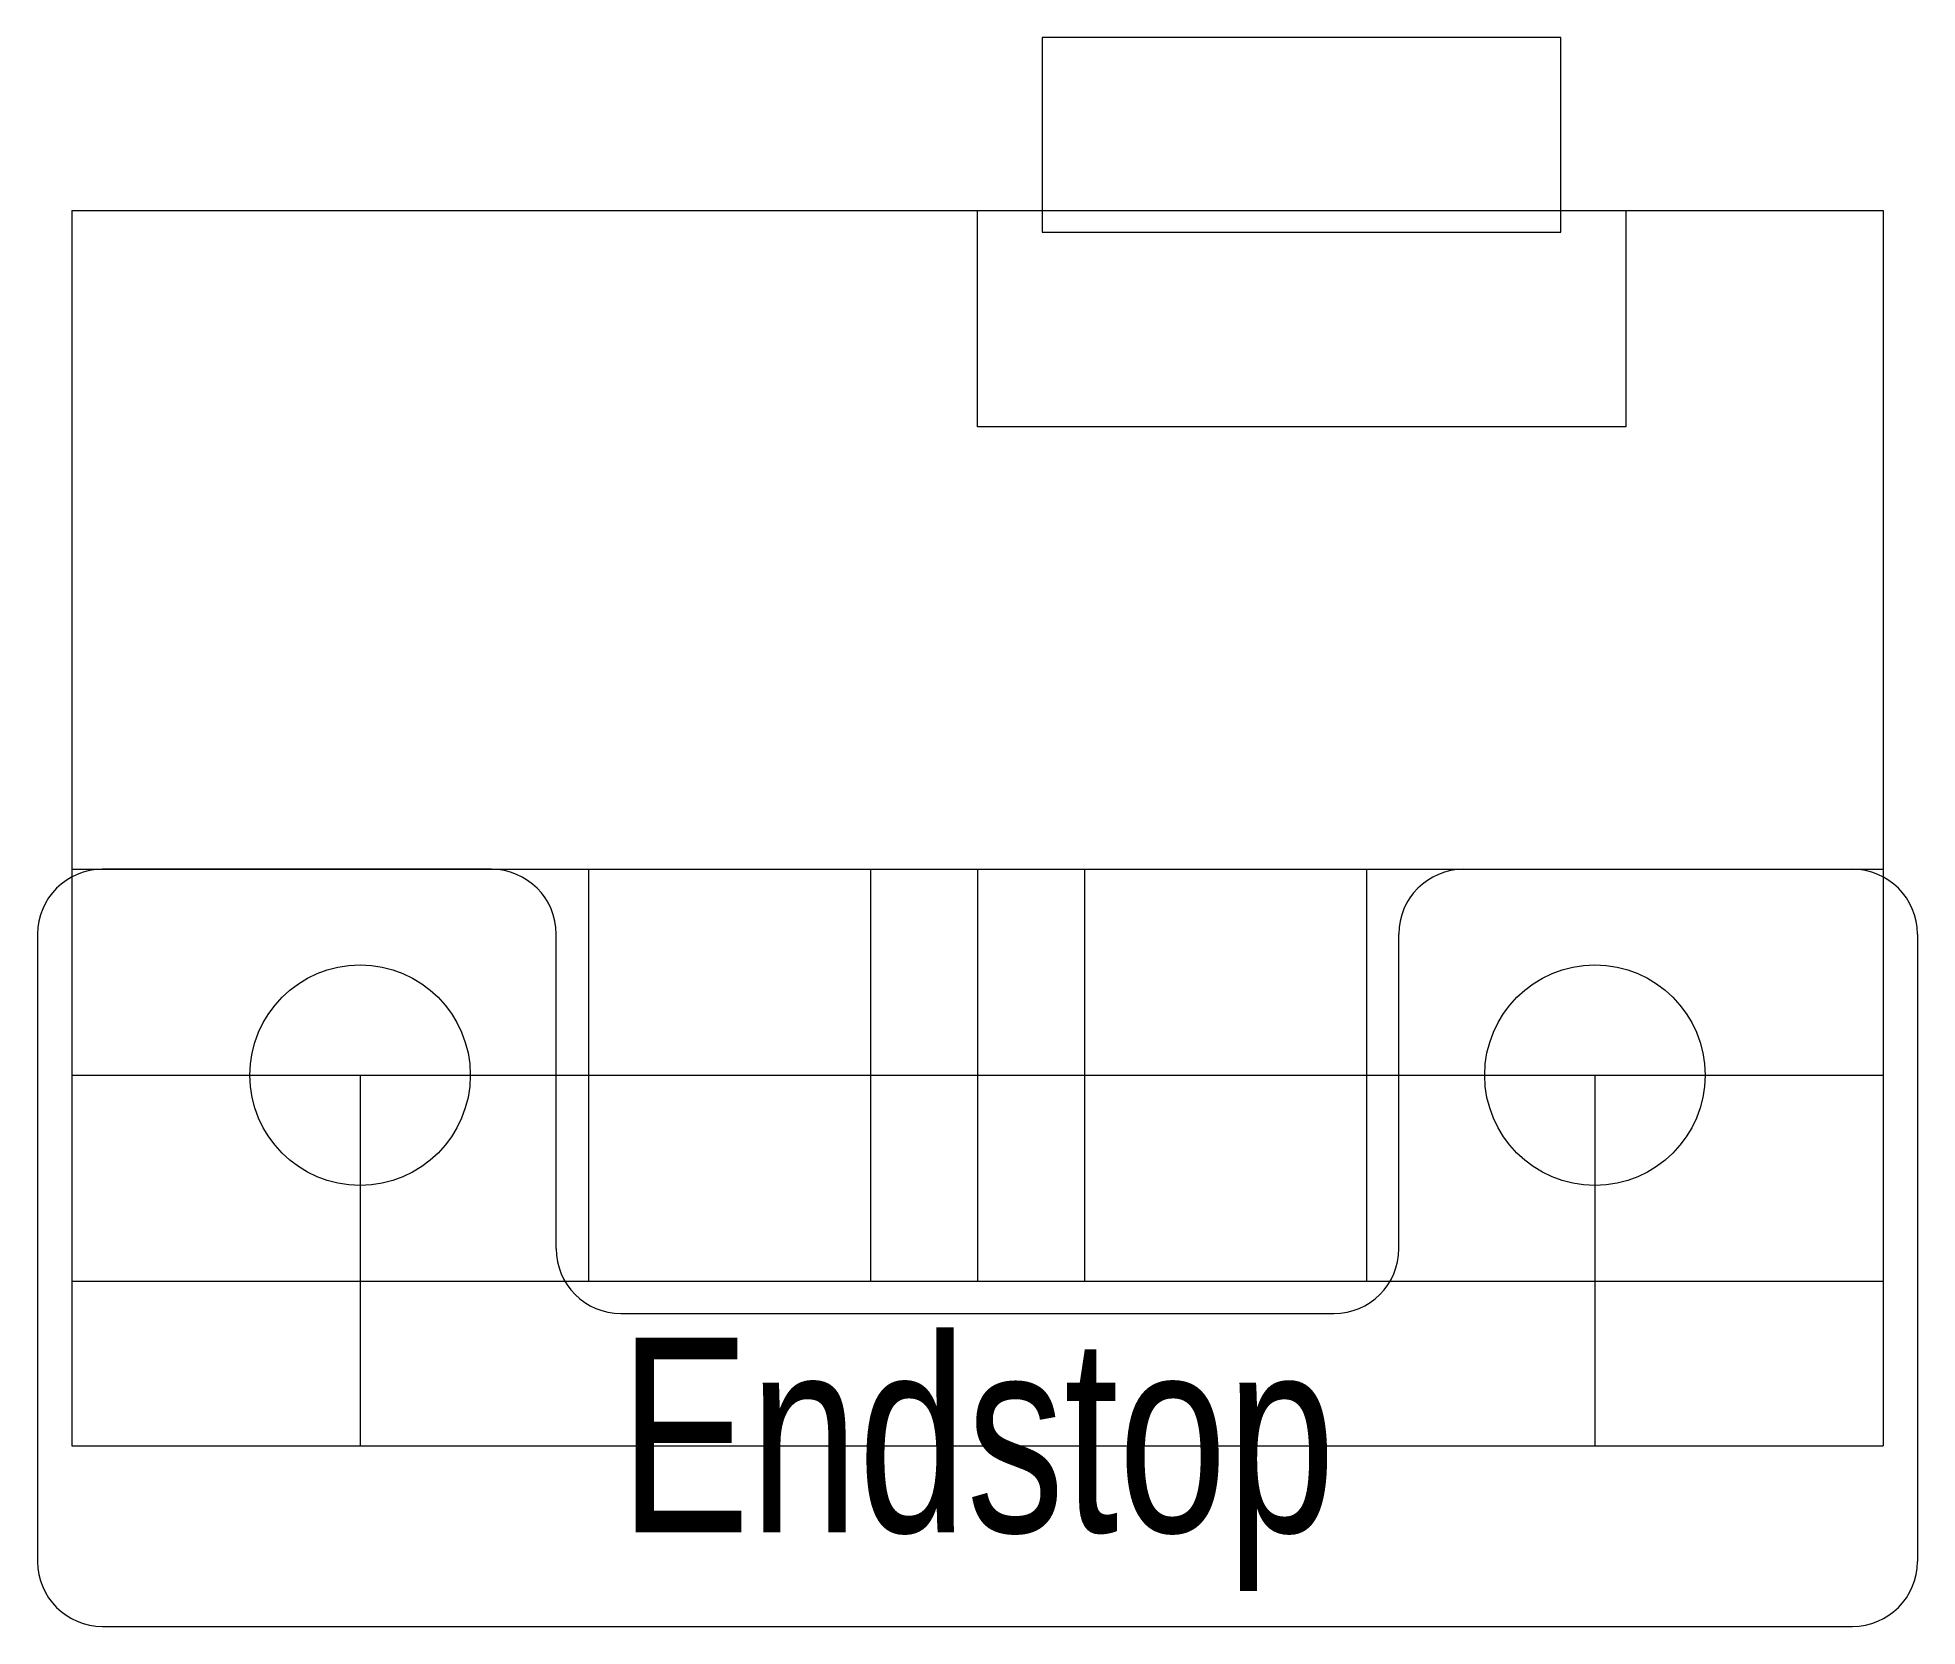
# Model space of a CAD drawing. Header units: millimetres. Extents: x -14.5 to 14.5, y -8.5 to 16.
import ezdxf

# ---------------------------------------------------------------- set-up
doc = ezdxf.new("R2010")
doc.units = ezdxf.units.MM
doc.layers.get('0').update_dxf_attribs({"linetype": 'CONTINUOUS', "lineweight": 0})
for name, color, linetype, lineweight in [('Acrylic', 1, 'CONTINUOUS', 0), ('Drawings', 4, 'CONTINUOUS', 0), ('Text', 6, 'CONTINUOUS', 0)]:
    doc.layers.add(name, color=color, linetype=linetype, lineweight=lineweight)
doc.styles.get("Standard").update_dxf_attribs({"font": 'txt', "width": 0.75})

msp = doc.modelspace()

# ---------------------------------------------------------------- linework, layer by layer
for p, q in [((9, 16), (1, 16)), ((1, 16), (1, 13)), ((9, 13), (9, 16)), ((-13.97, 13.335), (-13.97, -5.715)), ((-13.97, 13.335), (13.97, 13.335)), ((0, 13.335), (10, 13.335)), ((0, 10), (0, 13.335)), ((10, 13.335), (10, 10)), ((13.97, 13.335), (13.97, -5.715)), ((1, 13), (9, 13)), ((10, 10), (0, 10)), ((-13.97, 3.175), (13.97, 3.175)), ((-6, 3.175), (-6, -3.175)), ((-1.65, 3.175), (-1.65, -3.175)), ((1.65, 3.175), (1.65, -3.175)), ((6, 3.175), (6, -3.175)), ((-13.97, -3.175), (13.97, -3.175)), ((-13.97, -5.715), (13.97, -5.715))]:
    msp.add_line(p, q)
at = {"layer": 'Acrylic'}
for p, q in [((-7.5, 3.175), (-13.5, 3.175)), ((7.5, 3.175), (13.5, 3.175)), ((-14.5, 2.175), (-14.5, -7.5)), ((-6.5, -2.675), (-6.5, 2.175)), ((6.5, -2.675), (6.5, 2.175)), ((14.5, 2.175), (14.5, -7.5)), ((-5.5, -3.675), (5.5, -3.675)), ((-13.5, -8.5), (13.5, -8.5))]:
    msp.add_line(p, q, dxfattribs=at)
for centre in [(-9.525, 0), (9.525, 0)]:
    msp.add_circle(centre, 1.7, dxfattribs=at)
for centre, start, end in [((-13.5, 2.175), 90, 180), ((-7.5, 2.175), 0, 90), ((7.5, 2.175), 90, 180), ((13.5, 2.175), 0, 90), ((-5.5, -2.675), 180, 270), ((5.5, -2.675), 270, 0), ((-13.5, -7.5), 180, 270), ((13.5, -7.5), 270, 0)]:
    msp.add_arc(centre, 1, start, end, dxfattribs=at)
at = {"layer": 'Drawings'}
for p, q in [((0, 3.175), (0, -3.175)), ((-13.97, 0), (13.97, 0)), ((-9.525, 0), (-9.525, -5.715)), ((9.525, 0), (9.525, -5.715))]:
    msp.add_line(p, q, dxfattribs=at)

# ---------------------------------------------------------------- texts
at = {"layer": 'Text', "insert": (0, -6), "char_height": 3, "width": 100, "attachment_point": 5}
msp.add_mtext('Endstop', dxfattribs=at)

doc.saveas('drawing.dxf')
